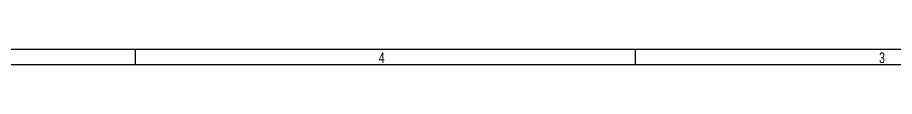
# Model space of a CAD drawing. Header units: millimetres. Extents: x 1293 to 41893, y 1011 to 26911.
# Drawn here: x 20418 to 29184, y 26761 to 26911 of the extents above; entities that cross this region are included whole.
import ezdxf

# ---------------------------------------------------------------- set-up
doc = ezdxf.new("R2010")
doc.units = ezdxf.units.MM
doc.header["$LTSCALE"] = 50
doc.layers.add('CAPA_1', color=7, linetype='Continuous')
doc.styles.add('SLDTEXTSTYLE0', font='TXT', dxfattribs={"width": 0.75})

msp = doc.modelspace()

# ---------------------------------------------------------------- linework, layer by layer
at = {"layer": 'CAPA_1'}
for p, q in [((41892.9505051, 26910.8173311), (1292.9505051, 26910.8173311)), ((21592.9505051, 26910.8173311), (21592.9505051, 26760.8173311)), ((26592.9505051, 26910.8173311), (26592.9505051, 26760.8173311)), ((1442.9505051, 26760.8173311), (41742.9505051, 26760.8173311))]:
    msp.add_line(p, q, dxfattribs=at)

# ---------------------------------------------------------------- texts
at = {"layer": 'CAPA_1', "char_height": 105.8333333, "attachment_point": 1, "style": 'SLDTEXTSTYLE0'}
for s, insert in [('4', (24028.4694302, 26882.96302)), ('3', (29029.5514913, 26880.865364))]:
    msp.add_mtext(s, dxfattribs=dict(at, insert=insert))

doc.saveas('drawing.dxf')
